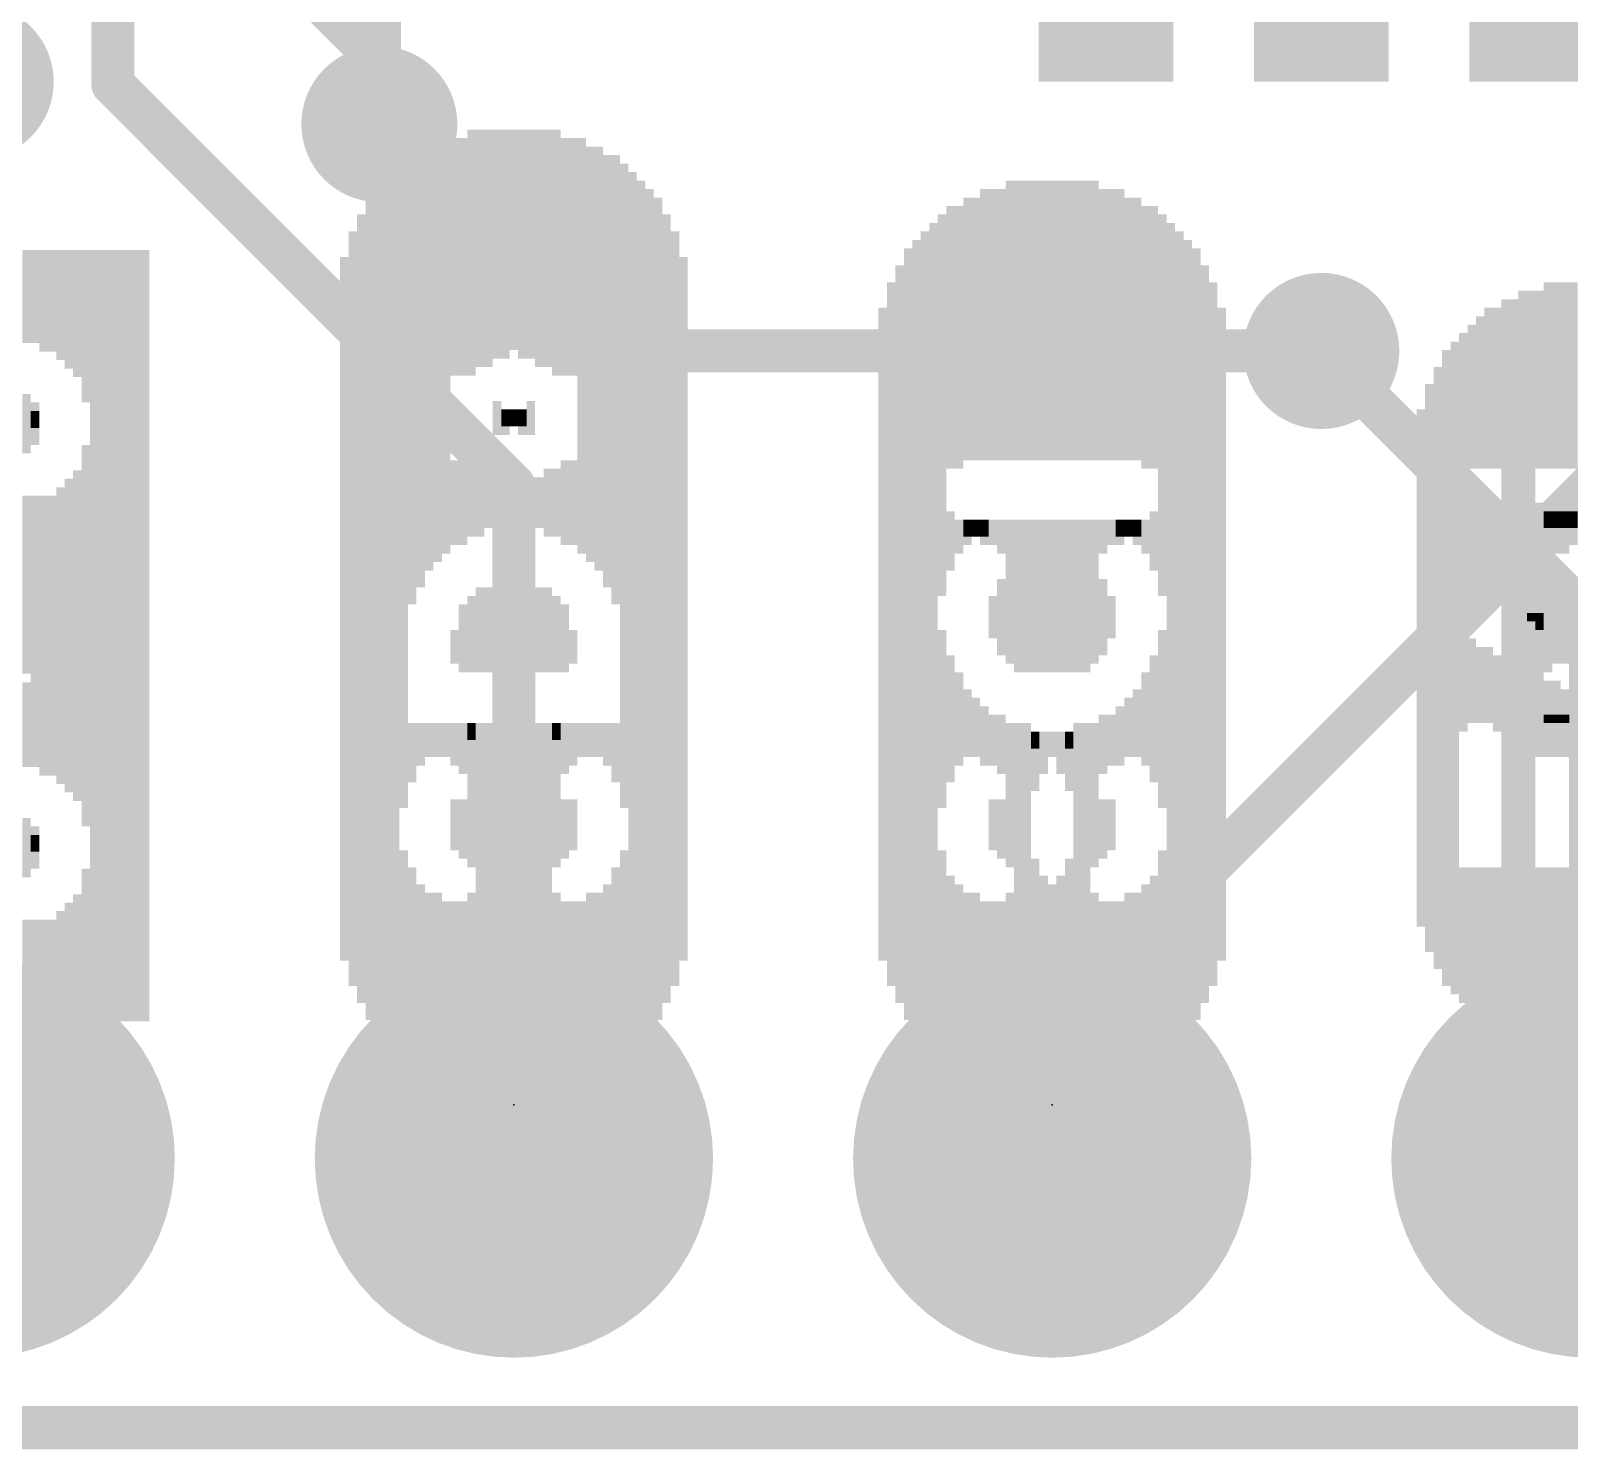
# Model space of a CAD drawing. Extents: x -31.8 to 54.9, y -9.4 to 30.
# Drawn here: x 6.61 to 13.87, y -0.1 to 6.59 of the extents above; entities that cross this region are included whole.
import ezdxf

# ---------------------------------------------------------------- set-up
doc = ezdxf.new("R2010")
doc.units = 0
for name, color, linetype in [('1', 12, 'CONTINUOUS'), ('16', 132, 'CONTINUOUS'), ('17', 110, 'CONTINUOUS'), ('18', 110, 'CONTINUOUS'), ('20', 31, 'CONTINUOUS'), ('21', 253, 'CONTINUOUS'), ('22', 253, 'CONTINUOUS'), ('23', 53, 'CONTINUOUS'), ('24', 53, 'CONTINUOUS'), ('51', 253, 'CONTINUOUS')]:
    doc.layers.add(name, color=color, linetype=linetype)

# ---------------------------------------------------------------- blocks, each defined once
blk = doc.blocks.new('RECT')
blk.add_solid([(-0.5, -0.5), (0.5, -0.5), (-0.5, 0.5), (0.5, 0.5)])
blk = doc.blocks.new('ROUNDP')
at = {"const_width": 0.5}
blk.add_lwpolyline([(0, -0.25, 1), (0, 0.25, 1), (0, -0.25)], format="xyb", dxfattribs=at)
blk = doc.blocks.new('ROUNDV')
at = {"const_width": 0.5}
blk.add_lwpolyline([(0, -0.25, 1), (0, 0.25, 1), (0, -0.25)], format="xyb", dxfattribs=at)

msp = doc.modelspace()

# ---------------------------------------------------------------- linework, layer by layer
at = {"layer": '1', "const_width": 0.2032}
for points in [[(6.9977, 6.3373), (6.9977, 7.6327)], [(8.255, 6.15), (8.255, 7.405)], [(16.129, 6.604), (11.43, 1.905)], [(6.9977, 6.3373), (8.89, 4.445)], [(9.325, 5.08), (8.255, 6.15)], [(12.7, 5.08), (9.325, 5.08)], [(8.89, 1.27), (8.89, 4.445)], [(11.43, 1.27), (11.43, 1.905)], [(0, 0), (25.4, 0)]]:
    msp.add_lwpolyline(points, dxfattribs=at)
at = {"layer": '1', "const_width": 0.1016}
for points in [[(7.0336, 6.3732, 1), (6.9618, 6.3014)], [(6.9469, 6.3373, 1), (7.0485, 6.3373)], [(8.2909, 6.1859, 1), (8.2191, 6.1141)], [(8.2042, 6.15, 1), (8.3058, 6.15)], [(9.325, 5.1308, 1), (9.325, 5.0292)], [(9.2891, 5.0441, 1), (9.3609, 5.1159)], [(12.7, 5.0292, 1), (12.7, 5.1308)], [(8.9408, 4.445, 1), (8.8392, 4.445)], [(8.8541, 4.4091, 1), (8.9259, 4.4809)], [(11.4808, 1.905, 1), (11.3792, 1.905)], [(11.3941, 1.9409, 1), (11.4659, 1.8691)], [(8.8392, 1.27, 1), (8.9408, 1.27)], [(11.3792, 1.27, 1), (11.4808, 1.27)]]:
    msp.add_lwpolyline(points, format="xyb", dxfattribs=at)
at = {"layer": '16', "const_width": 0.2032}
for points in [[(8.255, 6.45), (5.08, 9.625)], [(8.255, 6.15), (8.255, 6.45)], [(13.97, 3.81), (12.7, 5.08)], [(13.97, 1.27), (13.97, 3.81)], [(25.4, 0), (0, 0)]]:
    msp.add_lwpolyline(points, dxfattribs=at)
at = {"layer": '16', "const_width": 0.1016}
for points in [[(8.3058, 6.45, 1), (8.2042, 6.45)], [(8.2191, 6.4141, 1), (8.2909, 6.4859)], [(8.2042, 6.15, 1), (8.3058, 6.15)], [(12.7359, 5.1159, 1), (12.6641, 5.0441)], [(14.0208, 3.81, 1), (13.9192, 3.81)], [(13.9192, 1.27, 1), (14.0208, 1.27)]]:
    msp.add_lwpolyline(points, format="xyb", dxfattribs=at)
at = {"layer": '20', "const_width": 0.2032}
msp.add_lwpolyline([(0, 0), (25.4, 0)], dxfattribs=at)
at = {"layer": '23'}
for p in [(8.89, 1.524), (11.43, 1.524)]:
    msp.add_point(p, dxfattribs=at)
at = {"layer": '24'}
for p in [(8.89, 1.524), (11.43, 1.524)]:
    msp.add_point(p, dxfattribs=at)

# ---------------------------------------------------------------- block references
at = {"layer": '1', "xscale": 0.635, "yscale": 1.27, "rotation": 180}
for p in [(11.684, 6.985), (12.7, 6.985), (13.716, 6.985)]:
    msp.add_blockref('RECT', p, dxfattribs=at)
at = {"layer": '17', "xscale": 1.8796, "yscale": 1.8796, "rotation": 90}
for p in [(6.35, 1.27), (6.35, 1.27), (8.89, 1.27), (8.89, 1.27), (11.43, 1.27), (11.43, 1.27), (13.97, 1.27), (13.97, 1.27)]:
    msp.add_blockref('ROUNDP', p, dxfattribs=at)
at = {"layer": '18', "xscale": 0.7366, "yscale": 0.7366}
for p in [(6.35, 6.35), (6.35, 6.35), (8.255, 6.15), (8.255, 6.15), (12.7, 5.08), (12.7, 5.08)]:
    msp.add_blockref('ROUNDV', p, dxfattribs=at)
at = {"layer": '21', "yscale": 0.04, "rotation": 90}
for p, xscale in [((8.69, 5.544), 1.16), ((8.73, 5.564), 1.12), ((8.77, 5.564), 1.12), ((8.81, 5.584), 1.08), ((8.85, 5.584), 1.08), ((8.89, 5.604), 1.04), ((8.93, 5.604), 1.04), ((9.05, 5.644), 0.96), ((9.09, 5.644), 0.96), ((8.49, 5.464), 1.16), ((8.53, 5.484), 1.12), ((8.57, 5.504), 1.16), ((8.61, 5.524), 1.12), ((8.65, 5.524), 1.12), ((9.13, 5.644), 0.88), ((9.17, 5.644), 0.88), ((9.21, 5.664), 0.84), ((9.25, 5.644), 0.8), ((9.29, 5.664), 0.76), ((8.37, 4.444), 3.04), ((8.41, 5.424), 1.16), ((8.45, 5.444), 1.12), ((9.33, 5.644), 0.72), ((9.37, 5.644), 0.72), ((9.41, 5.584), 0.76), ((8.29, 3.864), 4.04), ((8.33, 3.864), 4.12), ((9.45, 3.864), 4.12), ((9.49, 3.864), 4.04), ((11.23, 5.224), 1.32), ((11.27, 5.224), 1.32), ((11.31, 5.224), 1.32), ((11.35, 5.224), 1.32), ((11.39, 5.224), 1.32), ((11.43, 5.224), 1.32), ((11.47, 5.224), 1.32), ((11.51, 5.224), 1.32), ((11.55, 5.224), 1.32), ((11.59, 5.224), 1.32), ((11.63, 5.224), 1.32), ((8.25, 3.864), 3.96), ((9.53, 3.864), 3.96), ((11.11, 5.204), 1.28), ((11.15, 5.204), 1.28), ((11.19, 5.204), 1.28), ((11.67, 5.204), 1.28), ((11.71, 5.204), 1.28), ((11.75, 5.204), 1.28), ((8.21, 3.864), 3.88), ((9.57, 3.864), 3.88), ((10.95, 5.144), 1.24), ((10.99, 5.144), 1.24), ((11.03, 5.184), 1.24), ((11.07, 5.184), 1.24), ((11.79, 5.424), 0.76), ((11.83, 5.424), 0.76), ((11.87, 5.404), 0.72), ((11.91, 5.404), 0.72), ((8.17, 3.864), 3.72), ((9.61, 3.864), 3.72), ((10.87, 3.744), 3.88), ((10.91, 4.824), 1.8), ((11.95, 5.364), 0.72), ((11.99, 3.744), 3.88), ((8.13, 3.864), 3.56), ((9.65, 3.864), 3.56), ((10.79, 3.744), 3.72), ((10.83, 3.744), 3.8), ((12.03, 3.744), 3.8), ((12.07, 3.744), 3.72), ((6.59, 5.337), 0.44), ((6.63, 5.337), 0.44), ((6.67, 5.337), 0.44), ((6.71, 5.337), 0.44), ((6.75, 5.317), 0.48), ((6.79, 5.297), 0.52), ((6.83, 5.277), 0.56), ((6.87, 5.237), 0.64), ((6.91, 3.737), 3.64), ((6.95, 3.737), 3.64), ((6.99, 3.737), 3.64), ((7.03, 3.737), 3.64), ((7.07, 3.737), 3.64), ((7.11, 3.737), 3.64), ((7.15, 3.737), 3.64), ((8.09, 3.864), 3.32), ((9.69, 3.864), 3.32), ((10.75, 3.744), 3.64), ((12.11, 3.744), 3.64), ((10.71, 3.744), 3.48), ((12.15, 3.744), 3.48), ((10.67, 3.744), 3.32), ((12.19, 3.744), 3.32), ((13.77, 4.964), 0.88), ((13.81, 4.964), 0.88), ((13.85, 4.964), 0.88), ((13.89, 4.964), 0.88), ((13.57, 3.584), 3.48), ((13.61, 3.584), 3.48), ((13.65, 3.584), 3.56), ((13.69, 3.584), 3.56), ((13.73, 4.944), 0.84), ((10.63, 3.744), 3.08), ((12.23, 3.744), 3.08), ((13.45, 4.904), 0.68), ((13.49, 4.924), 0.72), ((13.53, 4.904), 0.76), ((13.37, 4.864), 0.6), ((13.41, 4.884), 0.64), ((13.29, 3.584), 3), ((13.33, 4.824), 0.6), ((9.37, 4.764), 0.56), ((9.41, 4.744), 0.6), ((9.21, 4.764), 0.4), ((9.25, 4.744), 0.44), ((9.29, 4.764), 0.48), ((9.33, 4.744), 0.52), ((13.25, 3.584), 2.84), ((6.59, 4.737), 0.28), ((13.21, 3.584), 2.68), ((6.63, 4.737), 0.2), ((8.85, 4.764), 0.08), ((8.89, 4.764), 0.08), ((8.93, 4.744), 0.12), ((8.97, 4.764), 0.16), ((13.17, 3.584), 2.44), ((8.41, 4.284), 0.8), ((8.45, 4.304), 0.68), ((8.49, 4.324), 0.56), ((8.53, 4.344), 0.52), ((6.87, 4.177), 0.76), ((8.57, 4.344), 0.44), ((8.61, 4.364), 0.4), ((8.65, 4.364), 0.4), ((8.69, 4.364), 0.32), ((8.73, 4.364), 0.32), ((6.79, 4.157), 0.56), ((6.83, 4.157), 0.64), ((8.77, 4.364), 0.24), ((8.81, 4.364), 0.24), ((8.85, 4.344), 0.2), ((8.89, 4.344), 0.2), ((6.59, 4.157), 0.4), ((6.63, 4.157), 0.4), ((6.67, 4.137), 0.44), ((6.71, 4.137), 0.44), ((6.75, 4.137), 0.52), ((8.93, 4.324), 0.16), ((8.97, 4.324), 0.16), ((9.01, 4.304), 0.12), ((9.05, 4.284), 0.16), ((13.73, 4.284), 0.16), ((9.09, 4.264), 0.12), ((9.13, 4.264), 0.12), ((9.17, 4.224), 0.12), ((9.21, 4.204), 0.16), ((9.41, 4.064), 0.44), ((10.95, 4.184), 0.28), ((10.99, 4.204), 0.16), ((11.03, 4.224), 0.12), ((11.07, 4.244), 0.08), ((11.11, 4.244), 0.08), ((11.15, 4.224), 0.12), ((11.19, 4.204), 0.16), ((11.23, 4.184), 0.2), ((11.27, 3.944), 0.68), ((11.31, 3.924), 0.72), ((11.35, 3.924), 0.72), ((11.39, 3.924), 0.72), ((11.43, 3.924), 0.72), ((11.47, 3.924), 0.72), ((11.51, 3.924), 0.72), ((11.55, 3.924), 0.72), ((11.59, 3.924), 0.72), ((11.63, 3.944), 0.68), ((11.67, 4.204), 0.16), ((11.71, 4.224), 0.12), ((11.75, 4.224), 0.12), ((11.79, 4.244), 0.08), ((11.83, 4.244), 0.08), ((11.87, 4.224), 0.12), ((11.91, 4.204), 0.24), ((11.95, 4.164), 0.32), ((13.77, 4.284), 0.08), ((13.81, 4.284), 0.08), ((13.85, 4.284), 0.08), ((13.89, 4.284), 0.08), ((9.25, 4.164), 0.16), ((9.29, 4.164), 0.16), ((9.33, 4.124), 0.24), ((9.37, 4.104), 0.28), ((13.73, 3.824), 0.52), ((8.85, 3.784), 0.44), ((8.89, 3.784), 0.44), ((8.93, 3.784), 0.44), ((11.23, 3.844), 0.4), ((11.67, 3.824), 0.36), ((13.77, 3.804), 0.48), ((13.81, 3.824), 0.44), ((13.85, 3.804), 0.4), ((13.89, 3.804), 0.4), ((8.73, 3.744), 0.36), ((8.77, 3.764), 0.4), ((8.81, 3.764), 0.4), ((8.97, 3.764), 0.4), ((9.01, 3.764), 0.4), ((9.05, 3.764), 0.4), ((9.09, 3.744), 0.36), ((11.19, 3.824), 0.28), ((11.71, 3.824), 0.2), ((8.69, 3.724), 0.32), ((9.13, 3.724), 0.32), ((8.65, 3.684), 0.24), ((9.17, 3.684), 0.16), ((10.91, 3.344), 0.84), ((6.83, 3.317), 0.64), ((6.87, 3.297), 0.76), ((10.95, 3.344), 0.6), ((11.95, 3.324), 0.64), ((6.75, 3.337), 0.52), ((6.79, 3.317), 0.56), ((10.99, 3.344), 0.44), ((11.91, 3.324), 0.48), ((6.59, 3.317), 0.4), ((6.63, 3.317), 0.4), ((6.67, 3.337), 0.44), ((6.71, 3.337), 0.44), ((11.87, 3.324), 0.4), ((11.03, 3.324), 0.32), ((11.07, 3.304), 0.28), ((11.83, 3.304), 0.28), ((9.41, 3.184), 0.36), ((11.11, 3.264), 0.28), ((11.15, 3.244), 0.24), ((11.19, 3.224), 0.28), ((11.67, 3.284), 0.16), ((11.71, 3.284), 0.16), ((11.75, 3.304), 0.2), ((11.79, 3.304), 0.2), ((13.73, 3.344), 0.12), ((13.77, 3.344), 0.04), ((13.81, 3.344), 0.04), ((13.85, 3.344), 0.04), ((13.89, 3.344), 0.12), ((8.41, 3.184), 0.28), ((8.45, 3.224), 0.2), ((8.49, 3.244), 0.16), ((8.53, 3.244), 0.16), ((8.57, 3.244), 0.16), ((8.61, 3.224), 0.2), ((8.65, 3.204), 0.24), ((8.69, 3.024), 0.6), ((8.73, 3.044), 0.56), ((8.77, 3.084), 0.48), ((8.81, 3.164), 0.32), ((8.85, 3.224), 0.2), ((8.89, 3.244), 0.16), ((8.93, 3.264), 0.12), ((8.97, 3.264), 0.12), ((9.01, 3.264), 0.12), ((9.05, 3.264), 0.12), ((9.09, 3.284), 0.08), ((9.13, 3.264), 0.12), ((9.17, 3.264), 0.12), ((9.21, 3.264), 0.12), ((9.25, 3.264), 0.12), ((9.29, 3.244), 0.16), ((9.33, 3.224), 0.2), ((9.37, 3.204), 0.24), ((11.23, 3.024), 0.6), ((11.27, 3.044), 0.56), ((11.31, 3.084), 0.48), ((11.35, 3.144), 0.28), ((11.39, 3.184), 0.2), ((11.43, 3.224), 0.12), ((11.47, 3.224), 0.12), ((11.51, 3.244), 0.08), ((11.55, 3.264), 0.12), ((11.59, 3.264), 0.12), ((11.63, 3.264), 0.12), ((8.61, 2.844), 0.16), ((8.65, 2.844), 0.24), ((9.05, 2.284), 1.36), ((9.09, 2.804), 0.32), ((9.13, 2.824), 0.28), ((9.17, 2.844), 0.24), ((11.15, 2.844), 0.16), ((11.19, 2.844), 0.24), ((11.59, 2.264), 1.32), ((11.63, 2.804), 0.32), ((11.67, 2.824), 0.28), ((11.71, 2.844), 0.24), ((6.59, 2.737), 0.28), ((6.63, 2.737), 0.2), ((9.01, 2.224), 1.24), ((11.55, 2.224), 1.24), ((8.37, 2.244), 0.96), ((8.97, 2.164), 1.12), ((10.91, 2.244), 0.96), ((8.41, 2.184), 0.92), ((9.41, 2.224), 0.92), ((11.51, 2.144), 1.08), ((11.95, 2.204), 0.88), ((13.73, 2.224), 0.84), ((13.77, 2.204), 0.88), ((13.81, 2.204), 0.88), ((13.85, 2.204), 0.88), ((13.89, 2.204), 0.88), ((6.87, 2.237), 0.64), ((8.45, 2.144), 0.84), ((8.89, 2.084), 0.96), ((9.37, 2.164), 0.88), ((10.95, 2.164), 0.88), ((10.99, 2.144), 0.84), ((11.43, 2.084), 0.96), ((11.91, 2.164), 0.88), ((13.33, 2.324), 0.56), ((13.37, 2.284), 0.56), ((13.41, 2.264), 0.6), ((13.45, 2.244), 0.64), ((13.49, 2.224), 0.68), ((13.53, 2.244), 0.72), ((6.83, 2.197), 0.56), ((8.49, 2.104), 0.84), ((8.53, 2.104), 0.84), ((8.57, 2.064), 0.84), ((8.61, 2.064), 0.84), ((8.65, 2.064), 0.84), ((8.69, 2.044), 0.88), ((8.73, 2.044), 0.88), ((8.77, 2.044), 0.88), ((8.81, 2.064), 0.92), ((8.85, 2.064), 0.92), ((9.09, 2.064), 0.92), ((9.13, 2.064), 0.84), ((9.17, 2.064), 0.84), ((9.21, 2.064), 0.84), ((9.25, 2.084), 0.8), ((9.29, 2.104), 0.84), ((9.33, 2.124), 0.8), ((11.03, 2.104), 0.84), ((11.07, 2.104), 0.84), ((11.11, 2.064), 0.84), ((11.15, 2.064), 0.84), ((11.19, 2.064), 0.84), ((11.23, 2.044), 0.88), ((11.27, 2.044), 0.88), ((11.31, 2.044), 0.88), ((11.35, 2.044), 0.88), ((11.39, 2.064), 0.92), ((11.63, 2.064), 0.92), ((11.67, 2.064), 0.84), ((11.71, 2.064), 0.84), ((11.79, 2.084), 0.8), ((11.83, 2.084), 0.8), ((11.87, 2.124), 0.8), ((6.75, 2.157), 0.48), ((6.79, 2.177), 0.52), ((11.75, 2.044), 0.8), ((6.59, 2.137), 0.44), ((6.63, 2.137), 0.44), ((6.67, 2.137), 0.44), ((6.71, 2.137), 0.44)]:
    msp.add_blockref('RECT', p, dxfattribs=dict(at, xscale=xscale))
for p in [(8.97, 5.624), (9.01, 5.624), (8.93, 2.104), (11.47, 2.104)]:
    msp.add_blockref('RECT', p, dxfattribs=at)
at = {"layer": '22', "yscale": 0.04, "rotation": 90}
for p, xscale in [((8.69, 5.644), 0.96), ((8.73, 5.644), 0.96), ((8.85, 5.604), 1.04), ((8.89, 5.604), 1.04), ((8.93, 5.584), 1.08), ((8.97, 5.584), 1.08), ((9.01, 5.564), 1.12), ((9.05, 5.564), 1.12), ((9.09, 5.544), 1.16), ((8.49, 5.664), 0.76), ((8.53, 5.644), 0.8), ((8.57, 5.664), 0.84), ((8.61, 5.644), 0.88), ((8.65, 5.644), 0.88), ((9.13, 5.524), 1.12), ((9.17, 5.524), 1.12), ((9.21, 5.504), 1.16), ((9.25, 5.484), 1.12), ((9.29, 5.464), 1.16), ((8.37, 5.584), 0.76), ((8.41, 5.644), 0.72), ((8.45, 5.644), 0.72), ((9.33, 5.444), 1.12), ((9.37, 5.424), 1.16), ((9.41, 4.444), 3.04), ((8.29, 3.864), 4.04), ((8.33, 3.864), 4.12), ((9.45, 3.864), 4.12), ((9.49, 3.864), 4.04), ((11.23, 5.224), 1.32), ((11.27, 5.224), 1.32), ((11.31, 5.224), 1.32), ((11.35, 5.224), 1.32), ((11.39, 5.224), 1.32), ((11.43, 5.224), 1.32), ((11.47, 5.224), 1.32), ((11.51, 5.224), 1.32), ((11.55, 5.224), 1.32), ((11.59, 5.224), 1.32), ((11.63, 5.224), 1.32), ((8.25, 3.864), 3.96), ((9.53, 3.864), 3.96), ((11.11, 5.204), 1.28), ((11.15, 5.204), 1.28), ((11.19, 5.204), 1.28), ((11.67, 5.204), 1.28), ((11.71, 5.204), 1.28), ((11.75, 5.204), 1.28), ((8.21, 3.864), 3.88), ((9.57, 3.864), 3.88), ((10.95, 5.404), 0.72), ((10.99, 5.404), 0.72), ((11.03, 5.424), 0.76), ((11.07, 5.424), 0.76), ((11.79, 5.184), 1.24), ((11.83, 5.184), 1.24), ((11.87, 5.144), 1.24), ((11.91, 5.144), 1.24), ((8.17, 3.864), 3.72), ((9.61, 3.864), 3.72), ((10.87, 3.744), 3.88), ((10.91, 5.364), 0.72), ((11.95, 4.824), 1.8), ((11.99, 3.744), 3.88), ((8.13, 3.864), 3.56), ((9.65, 3.864), 3.56), ((10.79, 3.744), 3.72), ((10.83, 3.744), 3.8), ((12.03, 3.744), 3.8), ((12.07, 3.744), 3.72), ((6.59, 5.337), 0.44), ((6.63, 5.337), 0.44), ((6.67, 5.317), 0.48), ((6.71, 5.317), 0.48), ((6.75, 5.297), 0.52), ((6.79, 5.277), 0.56), ((6.83, 5.257), 0.6), ((6.87, 5.197), 0.72), ((6.91, 3.737), 3.64), ((6.95, 3.737), 3.64), ((6.99, 3.737), 3.64), ((7.03, 3.737), 3.64), ((7.07, 3.737), 3.64), ((7.11, 3.737), 3.64), ((7.15, 3.737), 3.64), ((8.09, 3.864), 3.32), ((9.69, 3.864), 3.32), ((10.75, 3.744), 3.64), ((12.11, 3.744), 3.64), ((10.71, 3.744), 3.48), ((12.15, 3.744), 3.48), ((10.67, 3.744), 3.32), ((12.19, 3.744), 3.32), ((13.77, 4.964), 0.88), ((13.81, 4.964), 0.88), ((13.85, 4.964), 0.88), ((13.89, 4.964), 0.88), ((13.57, 4.924), 0.8), ((13.61, 4.924), 0.8), ((13.65, 4.944), 0.84), ((13.69, 4.944), 0.84), ((13.73, 4.944), 0.84), ((10.63, 3.744), 3.08), ((12.23, 3.744), 3.08), ((13.45, 4.884), 0.72), ((13.49, 4.904), 0.76), ((13.53, 4.904), 0.76), ((13.37, 4.844), 0.64), ((13.41, 4.864), 0.68), ((13.29, 3.584), 3), ((13.33, 3.584), 3.08), ((8.37, 4.744), 0.6), ((8.41, 4.764), 0.56), ((8.45, 4.744), 0.52), ((8.49, 4.764), 0.48), ((8.53, 4.744), 0.44), ((8.57, 4.764), 0.4), ((13.25, 3.584), 2.84), ((13.21, 3.584), 2.68), ((6.59, 4.737), 0.2), ((6.63, 4.757), 0.08), ((8.81, 4.764), 0.16), ((8.85, 4.744), 0.12), ((8.89, 4.764), 0.08), ((8.93, 4.764), 0.08), ((13.17, 3.584), 2.44), ((9.37, 4.284), 0.8), ((6.87, 3.737), 1.8), ((9.25, 4.344), 0.52), ((9.29, 4.324), 0.56), ((9.33, 4.304), 0.68), ((6.83, 4.377), 0.28), ((9.05, 4.364), 0.32), ((9.09, 4.364), 0.32), ((9.13, 4.364), 0.4), ((9.17, 4.364), 0.4), ((9.21, 4.344), 0.44), ((6.75, 4.357), 0.16), ((6.79, 4.377), 0.2), ((8.89, 4.344), 0.2), ((8.93, 4.344), 0.2), ((8.97, 4.364), 0.24), ((9.01, 4.364), 0.24), ((6.59, 4.297), 0.2), ((6.63, 4.317), 0.16), ((6.67, 4.317), 0.16), ((6.71, 4.337), 0.12), ((8.73, 4.284), 0.16), ((8.77, 4.304), 0.12), ((8.81, 4.324), 0.16), ((8.85, 4.324), 0.16), ((13.37, 4.124), 0.48), ((8.37, 4.064), 0.44), ((8.57, 4.204), 0.16), ((8.61, 4.224), 0.12), ((8.65, 4.264), 0.12), ((8.69, 4.264), 0.12), ((10.91, 4.164), 0.32), ((10.95, 4.204), 0.24), ((10.99, 4.224), 0.12), ((11.03, 4.244), 0.08), ((11.07, 4.244), 0.08), ((11.11, 4.224), 0.12), ((11.15, 4.224), 0.12), ((11.19, 4.204), 0.16), ((11.23, 3.944), 0.68), ((11.27, 3.924), 0.72), ((11.31, 3.924), 0.72), ((11.35, 3.924), 0.72), ((11.39, 3.924), 0.72), ((11.43, 3.924), 0.72), ((11.47, 3.924), 0.72), ((11.51, 3.924), 0.72), ((11.55, 3.924), 0.72), ((11.59, 3.944), 0.68), ((11.63, 4.184), 0.2), ((11.67, 4.204), 0.16), ((11.71, 4.224), 0.12), ((11.75, 4.244), 0.08), ((11.79, 4.244), 0.08), ((11.83, 4.224), 0.12), ((11.87, 4.204), 0.16), ((11.91, 4.184), 0.28), ((13.41, 4.124), 0.4), ((13.45, 4.124), 0.4), ((13.49, 4.144), 0.36), ((13.53, 4.144), 0.36), ((13.57, 4.164), 0.32), ((13.61, 4.164), 0.32), ((13.65, 4.184), 0.28), ((13.69, 4.184), 0.28), ((13.73, 4.204), 0.24), ((13.77, 4.204), 0.24), ((13.81, 4.224), 0.2), ((13.85, 4.224), 0.2), ((13.89, 4.244), 0.16), ((8.41, 4.104), 0.28), ((8.45, 4.124), 0.24), ((8.49, 4.164), 0.16), ((8.53, 4.164), 0.16), ((6.67, 3.757), 0.48), ((6.71, 3.737), 0.52), ((6.75, 3.737), 0.52), ((6.79, 3.737), 0.6), ((6.83, 3.737), 0.6), ((8.85, 3.784), 0.44), ((8.89, 3.784), 0.44), ((8.93, 3.784), 0.44), ((11.19, 3.824), 0.36), ((11.63, 3.844), 0.4), ((6.59, 3.757), 0.4), ((6.63, 3.737), 0.44), ((8.69, 3.744), 0.36), ((8.73, 3.764), 0.4), ((8.77, 3.764), 0.4), ((8.81, 3.764), 0.4), ((8.97, 3.764), 0.4), ((9.01, 3.764), 0.4), ((9.05, 3.744), 0.36), ((11.15, 3.824), 0.2), ((11.67, 3.824), 0.28), ((13.85, 3.824), 0.2), ((13.89, 3.804), 0.24), ((8.65, 3.724), 0.32), ((9.09, 3.724), 0.32), ((13.77, 3.824), 0.12), ((13.81, 3.804), 0.16), ((9.13, 3.684), 0.24), ((13.69, 3.824), 0.04), ((13.73, 3.804), 0.08), ((8.61, 3.684), 0.16), ((11.95, 3.344), 0.84), ((13.37, 3.524), 0.48), ((13.41, 3.524), 0.4), ((10.91, 3.324), 0.64), ((11.91, 3.344), 0.6), ((13.45, 3.504), 0.36), ((13.49, 3.504), 0.36), ((13.53, 3.464), 0.36), ((13.57, 3.244), 0.8), ((10.95, 3.324), 0.48), ((11.87, 3.344), 0.44), ((13.61, 3.224), 0.76), ((13.65, 3.224), 0.76), ((13.69, 3.344), 0.44), ((13.73, 3.364), 0.4), ((10.99, 3.324), 0.4), ((13.77, 3.344), 0.36), ((13.81, 3.344), 0.36), ((11.03, 3.304), 0.28), ((11.79, 3.304), 0.28), ((11.83, 3.324), 0.32), ((13.85, 3.324), 0.32), ((13.89, 3.304), 0.36), ((8.37, 3.184), 0.36), ((11.07, 3.304), 0.2), ((11.11, 3.304), 0.2), ((11.15, 3.284), 0.16), ((11.19, 3.284), 0.16), ((11.67, 3.224), 0.28), ((11.71, 3.244), 0.24), ((11.75, 3.264), 0.28), ((6.59, 3.197), 0.16), ((8.41, 3.204), 0.24), ((8.45, 3.224), 0.2), ((8.49, 3.244), 0.16), ((8.53, 3.264), 0.12), ((8.57, 3.264), 0.12), ((8.61, 3.264), 0.12), ((8.65, 3.264), 0.12), ((8.69, 3.284), 0.08), ((8.73, 3.264), 0.12), ((8.77, 3.264), 0.12), ((8.81, 3.264), 0.12), ((8.85, 3.264), 0.12), ((8.89, 3.244), 0.16), ((8.93, 3.224), 0.2), ((8.97, 3.164), 0.32), ((9.01, 3.084), 0.48), ((9.05, 3.044), 0.56), ((9.09, 3.024), 0.6), ((9.13, 3.204), 0.24), ((9.17, 3.224), 0.2), ((9.21, 3.244), 0.16), ((9.25, 3.244), 0.16), ((9.29, 3.244), 0.16), ((9.33, 3.224), 0.2), ((9.37, 3.184), 0.28), ((11.23, 3.264), 0.12), ((11.27, 3.264), 0.12), ((11.31, 3.264), 0.12), ((11.35, 3.244), 0.08), ((11.39, 3.224), 0.12), ((11.43, 3.224), 0.12), ((11.47, 3.184), 0.2), ((11.51, 3.144), 0.28), ((11.55, 3.084), 0.48), ((11.59, 3.044), 0.56), ((11.63, 3.024), 0.6), ((6.63, 3.177), 0.12), ((6.67, 3.157), 0.16), ((6.71, 3.137), 0.12), ((6.75, 3.117), 0.16), ((6.79, 3.097), 0.2), ((6.83, 3.097), 0.28), ((8.61, 2.844), 0.24), ((8.65, 2.824), 0.28), ((8.69, 2.804), 0.32), ((8.73, 2.284), 1.36), ((9.13, 2.844), 0.24), ((9.17, 2.844), 0.16), ((11.15, 2.844), 0.24), ((11.19, 2.824), 0.28), ((11.23, 2.804), 0.32), ((11.27, 2.264), 1.32), ((11.67, 2.844), 0.24), ((11.71, 2.844), 0.16), ((6.59, 2.737), 0.2), ((8.77, 2.224), 1.24), ((11.31, 2.224), 1.24), ((6.63, 2.757), 0.08), ((8.81, 2.164), 1.12), ((9.41, 2.244), 0.96), ((11.95, 2.244), 0.96), ((6.87, 2.277), 0.72), ((8.37, 2.224), 0.92), ((9.37, 2.184), 0.92), ((10.91, 2.204), 0.88), ((11.35, 2.144), 1.08), ((13.37, 2.324), 0.64), ((13.41, 2.304), 0.68), ((13.45, 2.284), 0.72), ((13.49, 2.264), 0.76), ((13.53, 2.264), 0.76), ((13.57, 2.244), 0.8), ((13.61, 2.244), 0.8), ((13.65, 2.224), 0.84), ((13.69, 2.224), 0.84), ((13.73, 2.224), 0.84), ((13.77, 2.204), 0.88), ((13.81, 2.204), 0.88), ((13.85, 2.204), 0.88), ((13.89, 2.204), 0.88), ((8.41, 2.164), 0.88), ((8.89, 2.084), 0.96), ((9.33, 2.144), 0.84), ((10.95, 2.164), 0.88), ((11.43, 2.084), 0.96), ((11.87, 2.144), 0.84), ((11.91, 2.164), 0.88), ((6.79, 2.197), 0.56), ((6.83, 2.217), 0.6), ((8.45, 2.124), 0.8), ((8.49, 2.104), 0.84), ((8.53, 2.084), 0.8), ((8.57, 2.064), 0.84), ((8.61, 2.064), 0.84), ((8.65, 2.064), 0.84), ((8.69, 2.064), 0.92), ((8.93, 2.064), 0.92), ((8.97, 2.064), 0.92), ((9.01, 2.044), 0.88), ((9.05, 2.044), 0.88), ((9.09, 2.044), 0.88), ((9.13, 2.064), 0.84), ((9.17, 2.064), 0.84), ((9.21, 2.064), 0.84), ((9.25, 2.104), 0.84), ((9.29, 2.104), 0.84), ((10.99, 2.124), 0.8), ((11.03, 2.084), 0.8), ((11.07, 2.084), 0.8), ((11.15, 2.064), 0.84), ((11.19, 2.064), 0.84), ((11.23, 2.064), 0.92), ((11.47, 2.064), 0.92), ((11.51, 2.044), 0.88), ((11.55, 2.044), 0.88), ((11.59, 2.044), 0.88), ((11.63, 2.044), 0.88), ((11.67, 2.064), 0.84), ((11.71, 2.064), 0.84), ((11.75, 2.064), 0.84), ((11.79, 2.104), 0.84), ((11.83, 2.104), 0.84), ((6.59, 2.157), 0.48), ((6.63, 2.157), 0.48), ((6.67, 2.157), 0.48), ((6.71, 2.157), 0.48), ((6.75, 2.177), 0.52), ((11.11, 2.044), 0.8)]:
    msp.add_blockref('RECT', p, dxfattribs=dict(at, xscale=xscale))
for p in [(8.77, 5.624), (8.81, 5.624), (8.85, 2.104), (11.39, 2.104)]:
    msp.add_blockref('RECT', p, dxfattribs=at)
at = {"layer": '51', "xscale": 0.508, "yscale": 0.508}
for p in [(8.89, 1.27), (11.43, 1.27), (13.97, 1.27)]:
    msp.add_blockref('RECT', p, dxfattribs=at)

doc.saveas('drawing.dxf')
